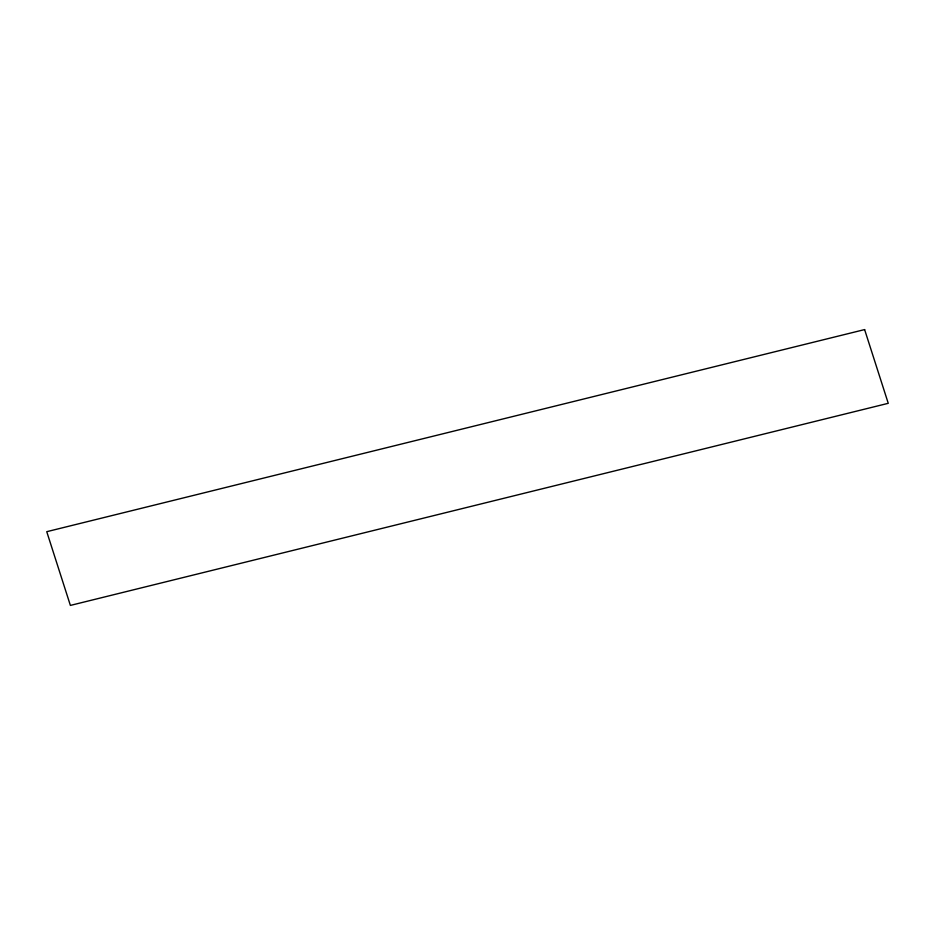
<?xml version="1.0" encoding="UTF-8"?>
<svg xmlns="http://www.w3.org/2000/svg" width="935" height="935" viewBox="0 0 935 935"><rect width="100%" height="100%" fill="white"/><g stroke="black" fill="none" stroke-linecap="round" stroke-linejoin="round"><path stroke-width="1.4" d="M864.618 329.587L46.75 531.688L70.382 605.413L888.25 403.312L864.618 329.587"/></g></svg>
